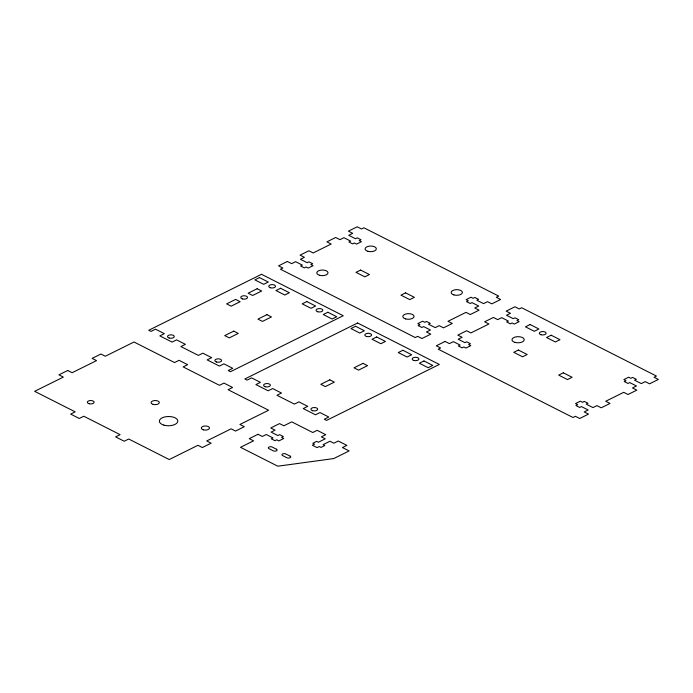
<?xml version="1.0" encoding="UTF-8"?>
<svg xmlns="http://www.w3.org/2000/svg" width="693" height="693" viewBox="0 0 693 693"><rect width="100%" height="100%" fill="white"/><g stroke="black" fill="none" stroke-linecap="round" stroke-linejoin="round"><path stroke-width="1.04" d="M67.715 370.486L58.931 374.852L63.34 377.087L34.65 391.328L75.173 411.867L70.669 414.102L79.279 418.468L83.775 416.233L120.106 434.641L115.601 436.876L124.212 441.242L128.716 439.007L169.239 459.546L197.929 445.304L202.339 447.539L211.122 443.182L206.713 440.947L231.115 428.828L235.525 431.063L244.317 426.706L239.908 424.471L268.589 410.23L228.066 389.691L232.571 387.456L223.969 383.09L219.464 385.325L183.134 366.909L187.638 364.674L179.037 360.317L174.532 362.552L134.009 342.004L105.319 356.245L100.909 354.01L92.126 358.376L96.535 360.611L72.124 372.721L67.715 370.486M261.504 274.298L148.744 330.266L151.005 331.41L155.509 329.175L164.328 333.645L159.823 335.88L172.081 342.099L176.585 339.865L185.403 344.334L180.908 346.569L198.328 355.405L202.832 353.17L211.651 357.64L207.146 359.875L219.404 366.086L223.908 363.851L232.727 368.321L228.231 370.556L230.483 371.699L343.243 315.731L261.504 274.298M287.344 261.469L278.56 265.835L282.865 268.009L280.448 269.213L415.246 337.543L417.662 336.348L421.968 338.522L430.751 334.165L426.455 331.982L430.405 330.024L423.666 326.602L421.907 327.477L418.182 325.589L419.941 324.714L417.784 323.622L422.617 321.223L424.766 322.314L426.524 321.439L430.258 323.336L428.499 324.203L435.239 327.624L439.189 325.658L443.494 327.841L452.278 323.475L447.981 321.301L465.991 312.361L470.296 314.535L479.08 310.178L474.774 307.995L478.733 306.037L471.994 302.616L470.235 303.491L466.502 301.602L468.26 300.727L466.112 299.636L470.945 297.236L473.094 298.328L474.852 297.453L478.577 299.341L476.819 300.216L483.558 303.638L487.517 301.672L491.822 303.855L500.606 299.489L496.301 297.314L498.717 296.11L363.92 227.78L361.503 228.976L357.198 226.802L348.414 231.159L352.711 233.342L348.761 235.299L355.5 238.721L357.259 237.846L360.984 239.735L359.225 240.61L361.382 241.701L356.548 244.101L354.4 243.009L352.642 243.884L348.908 241.987L350.667 241.121L343.927 237.699L339.977 239.665L335.672 237.482L326.888 241.848L331.185 244.023L313.175 252.962L308.87 250.788L300.086 255.145L304.392 257.328L300.433 259.286L307.172 262.708L308.931 261.833L312.664 263.721L310.906 264.596L313.054 265.688L308.22 268.087L306.072 266.996L304.314 267.87L300.589 265.973L302.347 265.107L295.608 261.685L291.649 263.652L287.344 261.469M259.477 277.572L254.868 279.859L263.686 284.329L268.295 282.042L259.477 277.572M235.62 299.411L226.611 303.88L231.124 306.176L240.133 301.706L235.62 299.411M257.146 288.73L248.137 293.2L252.65 295.487L261.659 291.017L257.146 288.73M280.561 288.253L275.944 290.549L284.762 295.019L289.379 292.723L280.561 288.253M233.749 331.133L224.74 335.603L229.262 337.889L238.262 333.42L233.749 331.133M266.944 314.657L257.935 319.126L262.448 321.413L271.457 316.944L266.944 314.657M360.62 270.071L356.003 272.366L364.83 276.836L369.438 274.541L360.62 270.071M306.8 301.559L302.191 303.846L311.01 308.316L315.618 306.029L306.8 301.559M327.884 312.248L323.267 314.535L332.086 319.005L336.703 316.718L327.884 312.248M405.552 292.853L400.944 295.14L409.762 299.61L414.371 297.323L405.552 292.853M357.579 323.007L244.828 378.976L247.089 380.119L251.585 377.884L260.403 382.354L255.908 384.589L268.165 390.8L272.67 388.565L281.488 393.035L276.983 395.279L294.412 404.106L298.908 401.871L307.735 406.341L303.231 408.575L315.488 414.795L319.993 412.56L328.811 417.03L324.307 419.265L326.568 420.408L439.327 364.44L357.579 323.007M355.561 326.273L350.944 328.569L359.762 333.038L364.379 330.743L355.561 326.273M376.637 336.963L372.028 339.249L380.847 343.719L385.455 341.432L376.637 336.963M329.833 379.833L320.824 384.303L325.338 386.599L334.347 382.129L329.833 379.833M363.019 363.357L354.019 367.827L358.532 370.123L367.541 365.653L363.019 363.357M402.884 350.26L398.267 352.555L407.086 357.025L411.703 354.738L402.884 350.26M258.021 434.294L249.237 438.652L253.534 440.835L240.506 447.306L277.789 466.198L333.74 458.567L349.116 450.935L342.446 447.557L346.846 445.374L338.236 441.017L333.844 443.199L329.972 441.233L323.094 444.646L324.809 445.521L321.006 447.409L319.282 446.543L317.091 447.626L312.352 445.235L314.553 444.144L312.829 443.269L316.64 441.38L318.356 442.255L325.242 438.834L321.37 436.876L325.762 434.693L317.16 430.327L312.768 432.51L291.753 421.864L283.844 425.788L279.548 423.605L270.764 427.971L275.06 430.145L271.11 432.111L277.85 435.525L279.608 434.658L283.333 436.547L281.575 437.413L283.732 438.504L278.898 440.904L276.741 439.812L274.991 440.687L271.258 438.799L273.016 437.924L266.277 434.511L262.318 436.469L258.021 434.294M445.097 341.432L436.304 345.79L440.609 347.973L438.193 349.177L572.998 417.507L575.407 416.302L579.712 418.485L588.496 414.128L584.199 411.945L588.149 409.979L581.41 406.566L579.651 407.441L575.926 405.552L577.685 404.677L575.528 403.586L580.362 401.186L582.518 402.278L584.268 401.403L588.002 403.291L586.243 404.166L592.983 407.588L596.933 405.622L601.238 407.805L610.022 403.439L605.725 401.264L623.735 392.316L628.04 394.499L636.824 390.142L632.518 387.959L636.477 385.992L629.738 382.579L627.979 383.454L624.246 381.557L626.004 380.691L623.856 379.599L628.69 377.2L630.838 378.291L632.596 377.416L636.321 379.305L634.571 380.18L641.311 383.593L645.261 381.635L649.566 383.818L658.35 379.452L654.045 377.269L656.462 376.074L521.664 307.744L519.248 308.939L514.942 306.765L506.159 311.122L510.464 313.305L506.505 315.263L513.244 318.685L515.003 317.81L518.736 319.698L516.978 320.573L519.126 321.665L514.293 324.064L512.144 322.973L510.386 323.839L506.661 321.95L508.411 321.084L501.671 317.663L497.721 319.629L493.416 317.446L484.632 321.803L488.937 323.986L470.919 332.926L466.623 330.752L457.83 335.109L462.136 337.292L458.186 339.249L464.925 342.671L466.684 341.796L470.408 343.685L468.65 344.56L470.798 345.651L465.973 348.051L463.816 346.959L462.058 347.834L458.333 345.937L460.091 345.071L453.352 341.649L449.393 343.615L445.097 341.432M423.96 360.949L419.352 363.236L428.17 367.706L432.779 365.419L423.96 360.949M530.084 324.532L525.467 326.827L534.286 331.297L538.903 329.002L530.084 324.532M518.364 350.034L513.756 352.321L522.574 356.8L527.182 354.504L518.364 350.034M551.16 335.221L546.552 337.508L555.37 341.978L559.979 339.691L551.16 335.221M563.296 372.817L558.688 375.104L567.506 379.573L572.115 377.287L563.296 372.817M276.472 449.229L272.176 447.046A2.252 1.135 -0.4 0 0 268.988 447.046A2.252 1.135 -0.4 0 0 268.953 448.648L273.25 450.831A2.252 1.135 -0.4 0 0 276.446 450.831A2.252 1.135 -0.4 0 0 276.472 449.229M290.098 456.133L285.793 453.95A2.252 1.135 -0.4 0 0 282.605 453.95A2.252 1.135 -0.4 0 0 282.579 455.552L286.876 457.735A2.252 1.135 -0.4 0 0 290.064 457.735A2.252 1.135 -0.4 0 0 290.098 456.133M89.007 403.698A3.378 1.698 -0.4 0 0 94.109 402.235A3.378 1.698 -0.4 0 0 89.068 400.762A3.378 1.698 -0.4 0 0 89.007 403.698M203.309 429.816A4.097 2.053 -0.4 0 0 209.494 428.04A4.097 2.053 -0.4 0 0 203.387 426.256A4.097 2.053 -0.4 0 0 203.309 429.816M153.118 404.374A4.097 2.053 -0.4 0 0 159.303 402.598A4.097 2.053 -0.4 0 0 153.196 400.814A4.097 2.053 -0.4 0 0 153.118 404.374M163.894 425.138A9.226 4.626 -0.4 0 0 177.806 421.127A9.226 4.626 -0.4 0 0 164.059 417.125A9.226 4.626 -0.4 0 0 163.894 425.138M312.578 410.698A3.378 1.698 -0.4 0 0 317.68 409.234A3.378 1.698 -0.4 0 0 312.638 407.761A3.378 1.698 -0.4 0 0 312.578 410.698M265.254 386.711A3.378 1.698 -0.4 0 0 270.357 385.239A3.378 1.698 -0.4 0 0 265.315 383.775A3.378 1.698 -0.4 0 0 265.254 386.711M413.808 360.455A3.378 1.698 -0.4 0 0 418.91 358.983A3.378 1.698 -0.4 0 0 413.868 357.519A3.378 1.698 -0.4 0 0 413.808 360.455M366.484 336.469A3.378 1.698 -0.4 0 0 371.587 334.996A3.378 1.698 -0.4 0 0 366.545 333.532A3.378 1.698 -0.4 0 0 366.484 336.469M242.411 298.917A3.378 1.698 -0.4 0 0 247.514 297.453A3.378 1.698 -0.4 0 0 242.472 295.98A3.378 1.698 -0.4 0 0 242.411 298.917M216.502 361.997A3.378 1.698 -0.4 0 0 221.604 360.525A3.378 1.698 -0.4 0 0 216.562 359.061A3.378 1.698 -0.4 0 0 216.502 361.997M169.179 338.011A3.378 1.698 -0.4 0 0 174.281 336.538A3.378 1.698 -0.4 0 0 169.239 335.065A3.378 1.698 -0.4 0 0 169.179 338.011M317.723 311.755A3.378 1.698 -0.4 0 0 322.825 310.282A3.378 1.698 -0.4 0 0 317.784 308.809A3.378 1.698 -0.4 0 0 317.723 311.755M270.4 287.76A3.378 1.698 -0.4 0 0 275.502 286.296A3.378 1.698 -0.4 0 0 270.461 284.823A3.378 1.698 -0.4 0 0 270.4 287.76M514.968 342.394A6.15 3.084 -0.4 0 0 524.246 339.726A6.15 3.084 -0.4 0 0 515.081 337.058A6.15 3.084 -0.4 0 0 514.968 342.394M540.999 334.728A3.378 1.698 -0.4 0 0 546.11 333.255A3.378 1.698 -0.4 0 0 541.06 331.791A3.378 1.698 -0.4 0 0 540.999 334.728M405.57 318.91A5.639 2.824 -0.4 0 0 414.076 316.467A5.639 2.824 -0.4 0 0 405.674 314.016A5.639 2.824 -0.4 0 0 405.57 318.91M319.534 275.294A5.639 2.824 -0.4 0 0 328.032 272.843A5.639 2.824 -0.4 0 0 319.629 270.4A5.639 2.824 -0.4 0 0 319.534 275.294M453.898 294.923A5.639 2.824 -0.4 0 0 462.404 292.472A5.639 2.824 -0.4 0 0 454.002 290.029A5.639 2.824 -0.4 0 0 453.898 294.923M367.853 251.308A5.639 2.824 -0.4 0 0 376.36 248.856A5.639 2.824 -0.4 0 0 367.957 246.413A5.639 2.824 -0.4 0 0 367.853 251.308"/></g></svg>
